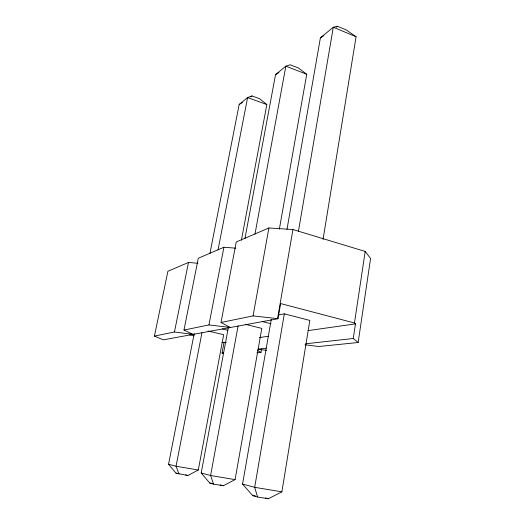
<?xml version="1.0" encoding="UTF-8"?>
<svg xmlns="http://www.w3.org/2000/svg" width="525" height="525" viewBox="0 0 525 525"><rect width="100%" height="100%" fill="white"/><g stroke="black" fill="none" stroke-linecap="round" stroke-linejoin="round"><path stroke-width="0.79" d="M304.999 344.807L318.826 346.5L358.148 342.503L370.571 258.503L365.183 251.442L292.937 229.53L268.892 227.962L236.237 241.973L221.018 322.468L230.357 327.508M358.148 342.503L353.273 338.487L355.458 323.873L354.467 322.98L365.183 251.442M271.267 319.476L242.557 484.076L252.617 495.567L257.552 497.004L268.38 498.75L281.886 491.833L309.835 320.414L284.327 313.832L278.86 314.888M323.046 239.393L356.088 36.743L346.421 30.03L337.398 26.25L333.303 27.234L320.401 37.82L286.998 229.3M284.327 313.832L254.684 487.325L257.552 497.004M298.443 231.243L333.303 27.234L356.088 36.743M354.467 322.98L280.632 303.562L278.014 318.734L277.554 318.623L292.937 229.53M256.948 352.78L260.997 352.367L261.562 349.138M228.447 326.97L201.2 472.986L209.751 483.026L213.577 484.148L223.322 485.743L235.075 479.62L261.804 328.394L245.628 324.384M279.346 229.176L306.731 74.255L298.417 68.001L290.135 64.778L285.849 66.176L275.54 74.635L244.932 238.619M221.018 322.468L253.063 315.912L268.892 227.962M238.101 325.881L210.597 475.506L213.577 484.148M254.953 234.229L285.849 66.176L306.731 74.255M194.198 333.592L168.551 464.231L175.98 473.15L187.891 475.512L198.286 470.013L223.67 334.727L208.031 330.973M241.402 240.207L266.851 104.56L259.567 98.72L251.934 95.931L247.603 97.565L239.17 104.482L209.895 253.621M223.578 353.299L222.042 353.095L224.004 342.576L226.393 342.241M223.906 247.255L198.306 258.241L183.98 330.041L208.957 324.936L223.906 247.255L235.83 248.174M201.935 332.876L176.052 466.239L179.032 474.042M218.032 249.926L247.603 97.565L266.851 104.56M188.501 262.447L167.895 271.287L154.429 336.092L174.444 331.997L188.501 262.447L197.951 263.261M250.793 96.862L251.934 95.931M336.236 27.195L337.398 26.25M320.401 37.82L323.866 35.667M275.54 74.635L279.011 72.489M239.17 104.482L242.504 102.428M278.014 318.734L163.327 339.846L154.429 336.092M259.337 337.549L268.242 336.282M307.899 330.638L355.458 323.873M222.042 353.095L223.663 352.912M258.09 349.086L266.168 348.18M305.76 343.777L353.273 338.487M253.063 315.912L277.554 318.623M208.957 324.936L229.95 327.41M174.444 331.997L193.167 334.353M221.95 342.32L224.004 342.576M258.064 349.269L266.654 350.365M252.617 495.567L255.682 496.059M209.751 483.026L212.166 483.42M175.98 473.15L178.375 473.55M281.886 491.833L254.684 487.325L242.557 484.076M235.075 479.62L210.597 475.506L201.2 472.986M198.286 470.013L176.052 466.239L168.551 464.231M189.413 334.72L194.191 335.849M222.331 328.945L227.85 330.284M262.218 321.543L270.952 323.735M185.542 474.836L187.891 475.512M220.185 484.837L223.322 485.743M265.493 497.917L268.38 498.75M183.98 330.041L192.793 334.267M257.46 350.503L260.997 352.367"/></g></svg>
